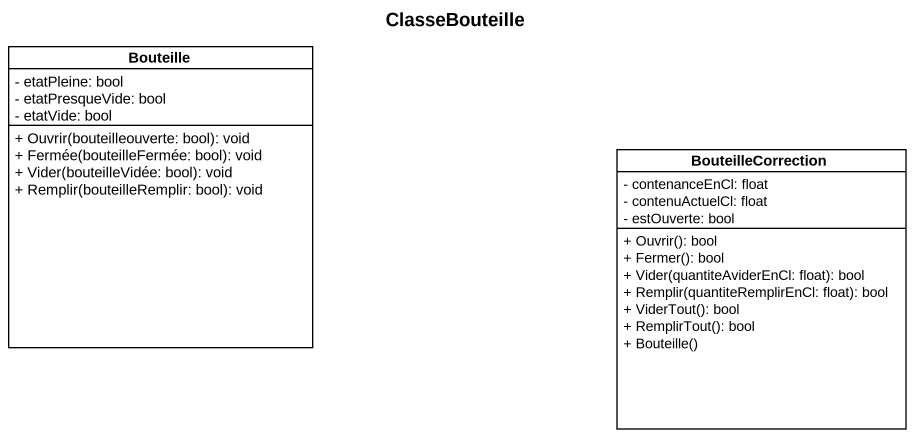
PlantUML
@startuml
title ClasseBouteille
hide circle
hide empty members
skinparam classAttributeIconSize 0
class Bouteille {
  - etatPleine: bool
  - etatPresqueVide: bool
  - etatVide: bool
  + Ouvrir(bouteilleouverte: bool): void
  + Fermée(bouteilleFermée: bool): void
  + Vider(bouteilleVidée: bool): void
  + Remplir(bouteilleRemplir: bool): void
}
class BouteilleCorrection {
  - contenanceEnCl: float
  - contenuActuelCl: float
  - estOuverte: bool
  + Ouvrir(): bool
  + Fermer(): bool
  + Vider(quantiteAviderEnCl: float): bool
  + Remplir(quantiteRemplirEnCl: float): bool
  + ViderTout(): bool
  + RemplirTout(): bool
  + Bouteille()
}
@enduml
